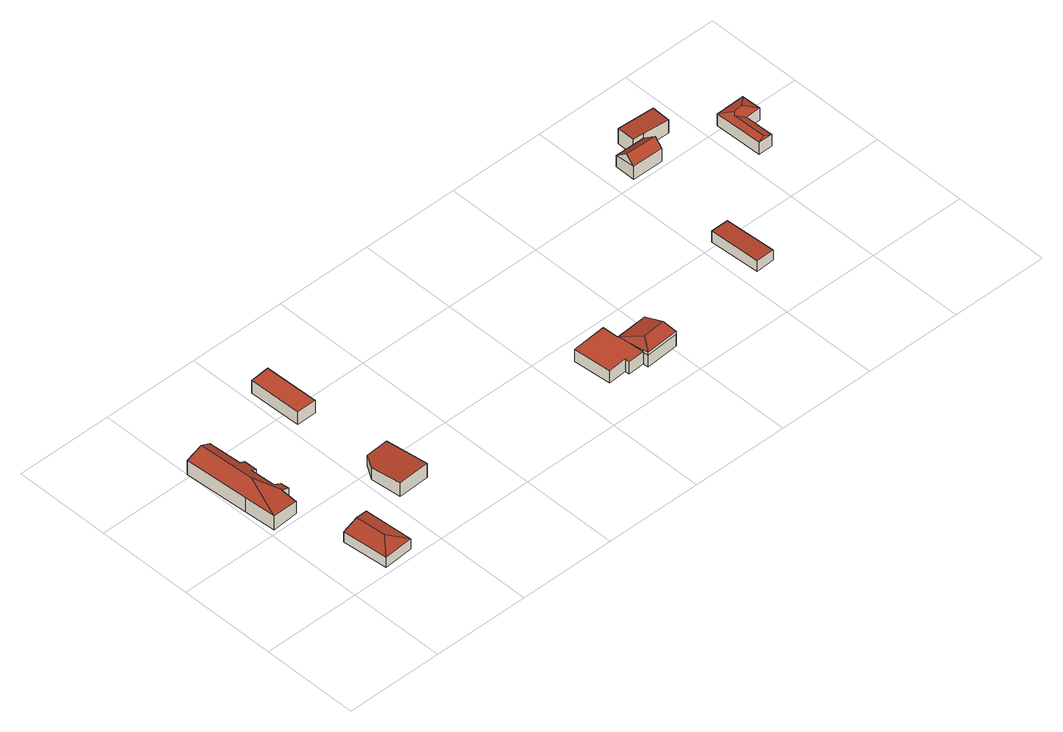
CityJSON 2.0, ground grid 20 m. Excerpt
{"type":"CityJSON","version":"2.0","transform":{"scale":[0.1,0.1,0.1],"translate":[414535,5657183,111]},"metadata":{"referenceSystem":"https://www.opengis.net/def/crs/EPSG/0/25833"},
"CityObjects":{
"building1":{"type":"Building","attributes":{"Dachtyp_tdc":"tdcHipAndGableRoof","Gemeindeschluessel":14612000,"Dachneigung":10.3,"QualitaetDacherkennung":57,"Geometrietyp2DReferenz":"3000","measuredHeight":2.9,"function":"31001_9998","roofType":"5000"},"geometry":[{"type":"Solid","lod":"2","boundaries":[[[[0,1,2,3]],[[1,4,5,2]],[[4,6,7,5]],[[6,0,3,7]],[[4,1,8]],[[0,6,9]],[[1,0,9,8]],[[6,4,8,9]],[[3,2,5,7]]]],"semantics":{"surfaces":[{"type":"WallSurface"},{"type":"RoofSurface"},{"type":"GroundSurface"}],"values":[[0,0,0,0,1,0,1,1,2]]}}]},
"building2":{"type":"Building","attributes":{"Dachtyp_tdc":"tdcFreeFormRoof","Gemeindeschluessel":14612000,"Dachneigung":19.07,"QualitaetDacherkennung":71,"Geometrietyp2DReferenz":"3000","measuredHeight":4.33,"function":"31001_9998","roofType":"5000"},"geometry":[{"type":"Solid","lod":"2","boundaries":[[[[10,11,12,13]],[[11,14,15,12]],[[14,16,17,15]],[[16,18,19,17]],[[18,20,21,19]],[[20,22,23,21]],[[22,24,25,23]],[[24,26,27,25]],[[26,28,29,27]],[[28,30,31,29]],[[30,32,33,31]],[[32,34,35,33]],[[34,10,13,35]],[[36,32,30,28,37]],[[37,26,24,22,20,18,16,14,11,38,36]],[[36,38,10,34,32]],[[11,10,38]],[[28,26,37]],[[13,12,15,17,19,21,23,25,27,29,31,33,35]]]],"semantics":{"surfaces":[{"type":"WallSurface"},{"type":"RoofSurface"},{"type":"GroundSurface"}],"values":[[0,0,0,0,0,0,0,0,0,0,0,0,0,1,1,1,0,0,2]]}}]},
"building3":{"type":"Building","attributes":{"Dachtyp_tdc":"tdcPolyFlatRoof","Gemeindeschluessel":14612000,"Dachneigung":4.78,"QualitaetDacherkennung":70,"Geometrietyp2DReferenz":"3000","measuredHeight":3.18,"function":"31001_9998","roofType":"2100"},"geometry":[{"type":"Solid","lod":"2","boundaries":[[[[39,40,41,42]],[[40,43,44,41]],[[43,45,46,44]],[[45,47,48,46]],[[47,39,42,48]],[[47,45,43,40,39]],[[42,41,44,46,48]]]],"semantics":{"surfaces":[{"type":"WallSurface"},{"type":"RoofSurface"},{"type":"GroundSurface"}],"values":[[0,0,0,0,0,1,2]]}}]},
"building4":{"type":"Building","attributes":{"Dachtyp_tdc":"tdcPolyFlatRoof","Gemeindeschluessel":14612000,"Dachneigung":0,"QualitaetDacherkennung":57,"Geometrietyp2DReferenz":"3000","measuredHeight":2.92,"function":"31001_9998","roofType":"1000"},"geometry":[{"type":"Solid","lod":"2","boundaries":[[[[49,50,51,52]],[[50,53,54,51]],[[53,55,56,54]],[[55,49,52,56]],[[55,53,50,49]],[[52,51,54,56]]]],"semantics":{"surfaces":[{"type":"WallSurface"},{"type":"RoofSurface"},{"type":"GroundSurface"}],"values":[[0,0,0,0,1,2]]}}]},
"building5":{"type":"Building","attributes":{"Gemeindeschluessel":14612000,"Geometrietyp2DReferenz":"3000","function":"31001_9998","roofType":"9999"},"children":["building5-1","building5-2"]},
"building5-1":{"type":"BuildingPart","attributes":{"Dachtyp_tdc":"tdcHipAndGableRoof","Dachneigung":17.77,"QualitaetDacherkennung":63,"Geometrietyp2DReferenz":"3000","measuredHeight":3.82,"roofType":"5000"},"parents":["building5"],"geometry":[{"type":"MultiSurface","lod":"2","boundaries":[[[57,58,59,60]],[[61,62,63,64]],[[62,65,66,63]],[[65,57,60,66]],[[67,68,69,61,70]],[[68,71,72,69]],[[62,61,69,72]],[[65,71,68,57]],[[62,72,71,65]],[[57,68,67,58]],[[67,73,58]],[[60,59,64,63,66]]],"semantics":{"surfaces":[{"type":"WallSurface"},{"type":"RoofSurface"},{"type":"GroundSurface"}],"values":[0,0,0,0,1,1,1,0,0,0,0,2]}}]},
"building5-2":{"type":"BuildingPart","attributes":{"Dachtyp_tdc":"tdcPolyFlatRoof","Dachneigung":0,"QualitaetDacherkennung":79,"Geometrietyp2DReferenz":"3000","measuredHeight":2.75,"roofType":"1000"},"parents":["building5"],"geometry":[{"type":"MultiSurface","lod":"2","boundaries":[[[74,75,76,77]],[[75,78,61,64,76]],[[78,75,74,79,80,81,82,73,70]],[[59,83,84,85,86,77,76,64]],[[73,82,83,59,58]],[[82,81,84,83]],[[81,80,85,84]],[[80,79,86,85]],[[79,74,77,86]]],"semantics":{"surfaces":[{"type":"WallSurface"},{"type":"RoofSurface"},{"type":"GroundSurface"}],"values":[0,0,1,2,0,0,0,0,0]}}]},
"building6":{"type":"Building","attributes":{"Dachtyp_tdc":"tdcPolyFlatRoof","Gemeindeschluessel":14612000,"Dachneigung":2.87,"QualitaetDacherkennung":80,"Geometrietyp2DReferenz":"3000","measuredHeight":2.46,"function":"31001_9998","roofType":"2100"},"geometry":[{"type":"Solid","lod":"2","boundaries":[[[[87,88,89,90]],[[88,91,92,89]],[[91,93,94,92]],[[93,87,90,94]],[[93,91,88,87]],[[90,89,92,94]]]],"semantics":{"surfaces":[{"type":"WallSurface"},{"type":"RoofSurface"},{"type":"GroundSurface"}],"values":[[0,0,0,0,1,2]]}}]},
"building7":{"type":"Building","attributes":{"Dachtyp_tdc":"tdcFreeFormRoof","Gemeindeschluessel":14612000,"Dachneigung":38.7,"QualitaetDacherkennung":71,"Geometrietyp2DReferenz":"3000","measuredHeight":4.62,"function":"31001_9998","roofType":"5000"},"geometry":[{"type":"Solid","lod":"2","boundaries":[[[[95,96,97,98]],[[96,99,100,97]],[[99,101,102,100]],[[101,95,98,102]],[[103,95,101,104]],[[96,103,104,99]],[[96,95,103]],[[101,99,104]],[[98,97,100,102]]]],"semantics":{"surfaces":[{"type":"WallSurface"},{"type":"RoofSurface"},{"type":"GroundSurface"}],"values":[[0,0,0,0,1,1,0,0,2]]}}]},
"building8":{"type":"Building","attributes":{"Dachtyp_tdc":"tdcPolyFlatRoof","Gemeindeschluessel":14612000,"Dachneigung":3.55,"QualitaetDacherkennung":75,"Geometrietyp2DReferenz":"3000","measuredHeight":3.56,"function":"31001_9998","roofType":"2100"},"geometry":[{"type":"Solid","lod":"2","boundaries":[[[[105,106,107,108]],[[106,109,110,107]],[[109,111,112,110]],[[111,113,114,112]],[[113,105,108,114]],[[113,111,109,106,105]],[[108,107,110,112,114]]]],"semantics":{"surfaces":[{"type":"WallSurface"},{"type":"RoofSurface"},{"type":"GroundSurface"}],"values":[[0,0,0,0,0,1,2]]}}]},
"building9":{"type":"Building","attributes":{"Dachtyp_tdc":"tdcFreeFormRoof","Gemeindeschluessel":14612000,"Dachneigung":17.4,"QualitaetDacherkennung":58,"Geometrietyp2DReferenz":"3000","measuredHeight":3.34,"function":"31001_9998","roofType":"5000"},"geometry":[{"type":"Solid","lod":"2","boundaries":[[[[115,116,117,118]],[[116,119,120,117]],[[119,121,122,120]],[[121,123,124,122]],[[123,125,126,124]],[[125,115,118,126]],[[127,128,125,123]],[[129,130,127,123,121]],[[129,121,119]],[[130,129,119,116]],[[128,127,130,116,115]],[[128,115,125]],[[118,117,120,122,124,126]]]],"semantics":{"surfaces":[{"type":"WallSurface"},{"type":"RoofSurface"},{"type":"GroundSurface"}],"values":[[0,0,0,0,0,0,1,1,1,1,1,1,2]]}}]}
},
"vertices":[
[132,110,41],[139,10,41],[139,10,17],[132,110,17],[79,6,40],[79,6,17],[70,100,40],[70,100,17],[111,43,46],[106,106,46],
[0,406,41],[55,409,43],[55,409,9],[0,406,9],[59,340,43],[59,340,9],[70,340,38],[70,340,9],[71,313,38],[71,313,9],[60,312,43],[60,312,9],[63,262,43],[63,262,9],[79,262,35],[79,262,9],[80,244,36],[80,244,9],[64,243,42],[64,243,9],[66,211,37],[66,211,9],[12,208,41],[12,208,9],[8,272,41],[8,272,9],[41,293,52],[66,243,42],[34,408,52],
[217,117,46],[211,180,41],[211,180,14],[217,117,14],[229,210,38],[229,210,14],[276,212,39],[276,212,14],[282,120,46],[282,120,14],
[259,367,37],[219,367,37],[219,367,8],[259,367,8],[216,476,37],[216,476,8],[256,479,37],[256,479,8],
[730,53,48],[729,64,48],[729,64,22],[730,53,22],[724,121,48],[791,126,48],[791,126,22],[724,121,22],[799,58,48],[799,58,22],[729,64,54],[730,53,55],[750,82,61],[726,101,50],[799,58,55],[796,86,61],[729,64,50],
[721,153,50],[723,120,50],[723,120,22],[721,153,22],[724,121,50],[650,148,50],[656,69,50],[695,72,50],[695,62,50],[695,62,22],[695,72,22],[656,69,22],[650,148,22],
[1015,198,50],[1053,200,48],[1053,200,25],[1015,198,25],[1059,95,48],[1059,95,25],[1020,93,50],[1020,93,25],
[1089,440,51],[1089,397,56],[1089,397,26],[1089,440,26],[1025,397,56],[1025,397,26],[1026,441,51],[1026,441,26],[1089,413,73],[1025,414,73],
[1065,441,62],[1066,478,62],[1066,478,27],[1065,441,27],[1146,477,57],[1146,477,27],[1145,439,57],[1145,439,27],[1089,440,61],[1089,440,27],
[1278,357,53],[1247,356,53],[1247,356,26],[1278,357,26],[1248,297,53],[1248,297,26],[1219,297,53],[1219,297,26],[1217,396,53],[1217,396,26],[1277,397,53],[1277,397,26],[1237,376,59],[1257,377,59],[1233,300,57],[1232,371,57]
]}
